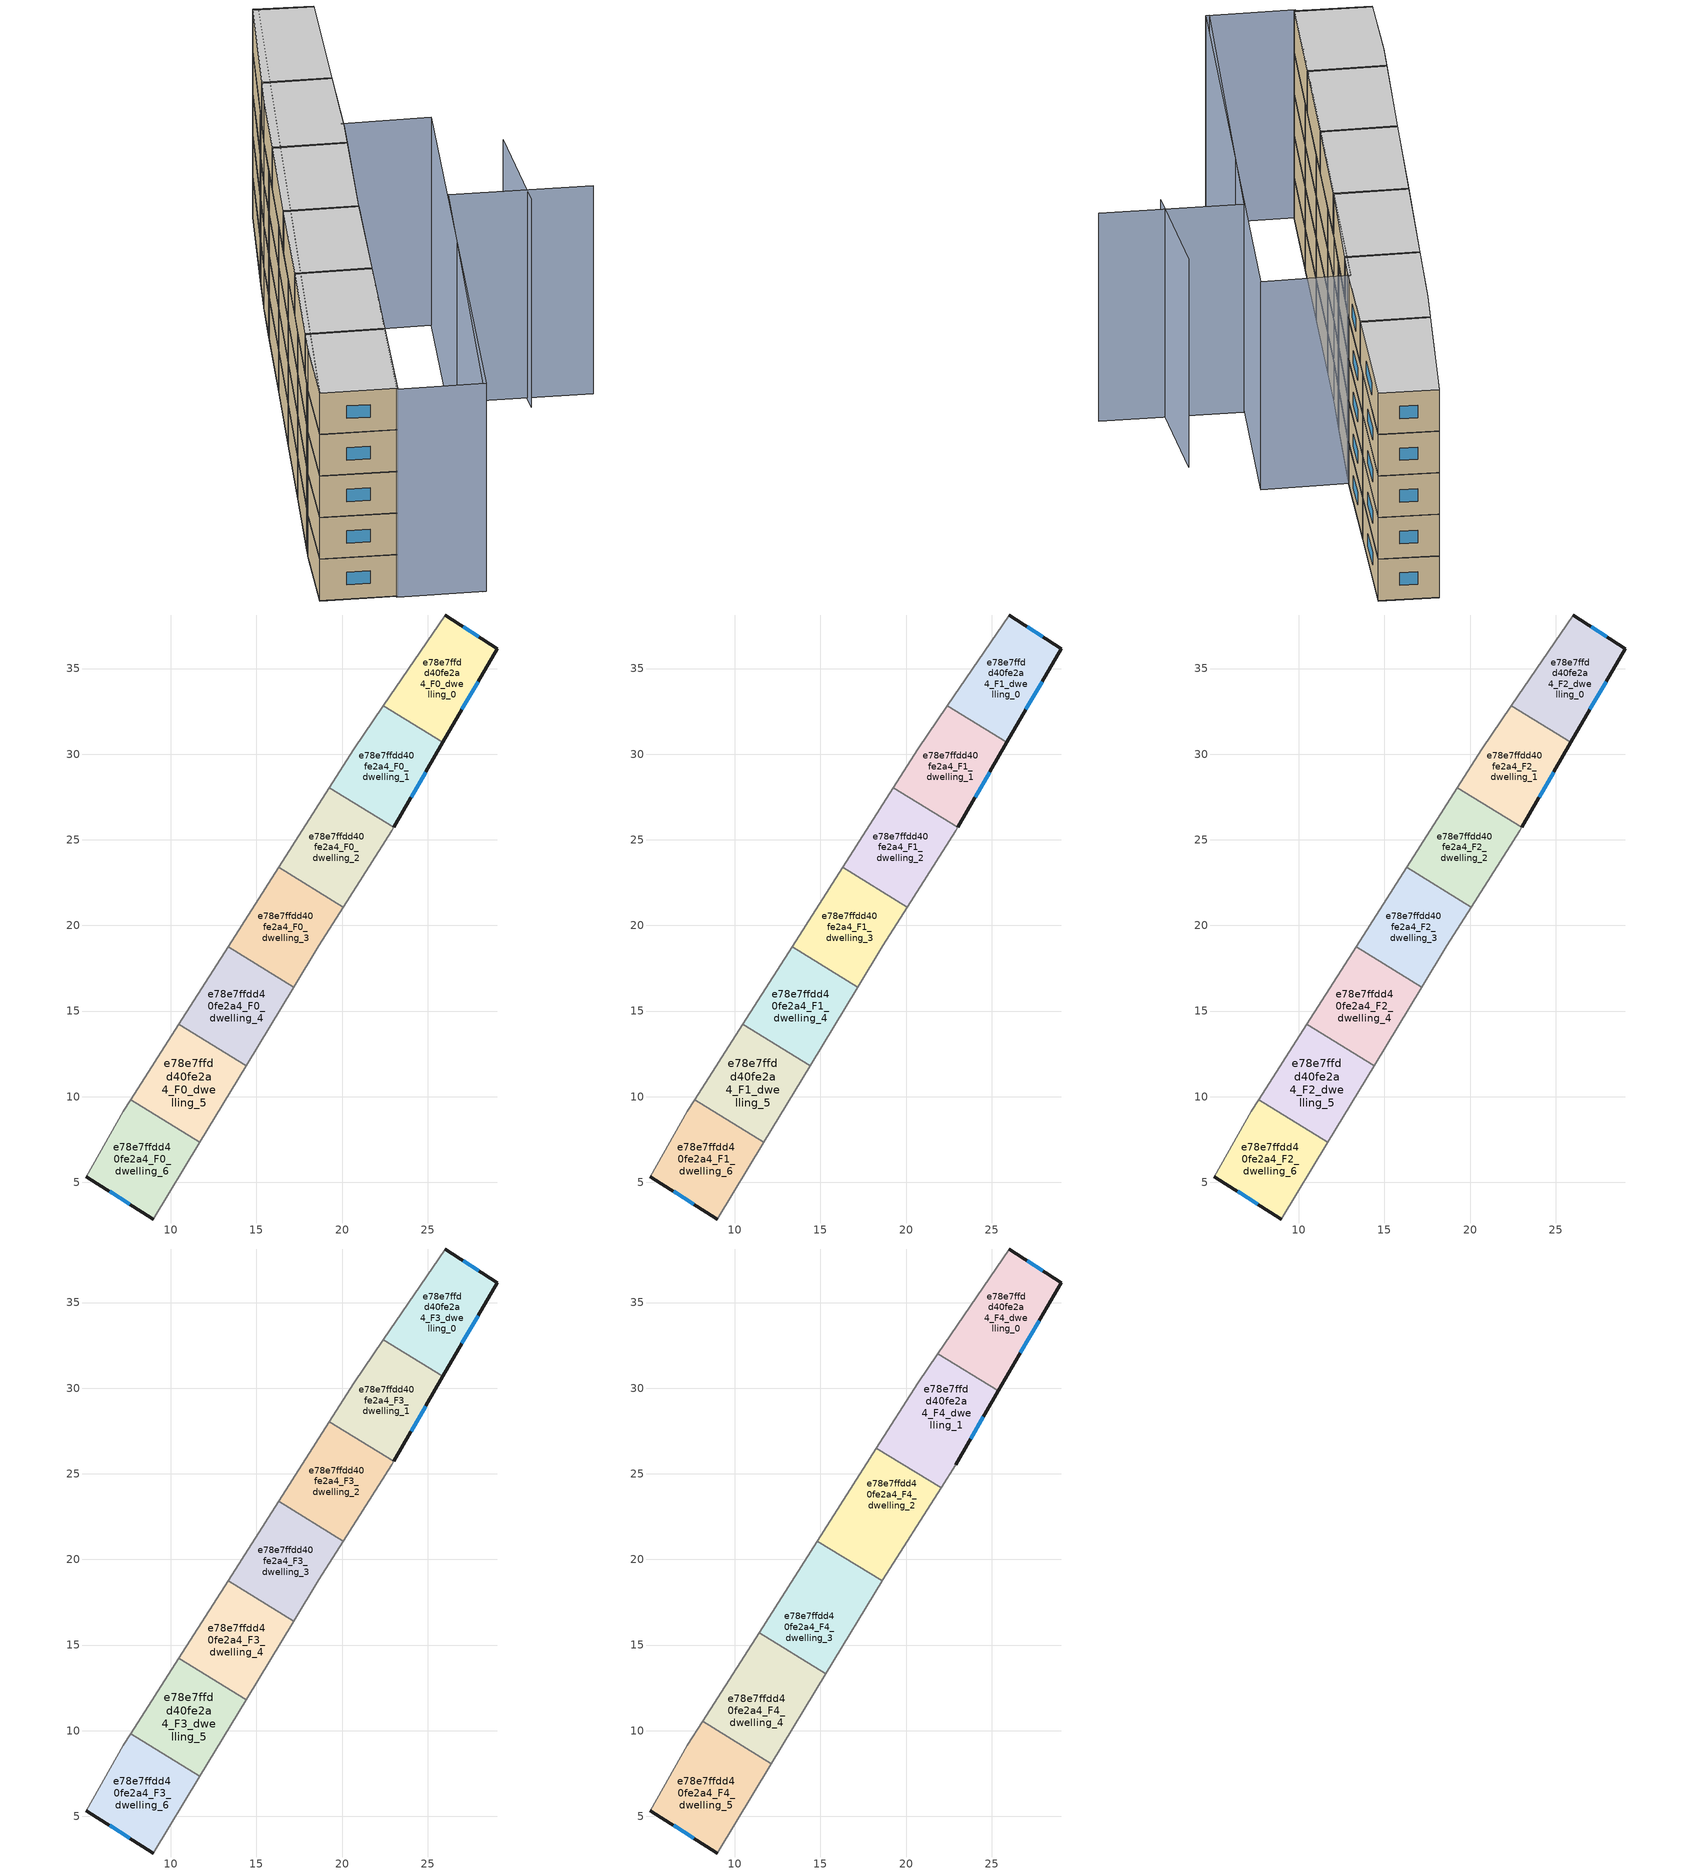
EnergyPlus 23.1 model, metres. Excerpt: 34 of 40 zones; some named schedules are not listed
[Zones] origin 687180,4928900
e78e7ffdd40fe2a4_F0_dwelling_0
 floor ground (EU_floor_Construction): 25.89,30.7 29.05,36.16 26.02,38.13 22.42,32.83 z0
 wall outside (EU_wall_Construction): 26.02,38.13 29.05,36.16 25.89,30.7 z0:3
 wall to e78e7ffdd40fe2a4_F0_dwelling_1 (EU_wall_Construction): 25.89,30.7 22.42,32.83 z0:3
 wall adiabatic (EU_wall_Construction): 22.42,32.83 26.02,38.13 z0:3
 window (EU_Window_Construction): 27.09,37.44 27.99,36.85 / 27.95,34.24 27,32.61 z1.05:1.95
e78e7ffdd40fe2a4_F0_dwelling_1
 floor ground (EU_floor_Construction): 23.02,25.74 25.89,30.7 22.42,32.83 20.69,30.3 19.26,28.05 z0
 wall outside (EU_wall_Construction): 25.89,30.7 23.02,25.74 z0:3
 wall to e78e7ffdd40fe2a4_F0_dwelling_2 (EU_wall_Construction): 23.02,25.74 19.26,28.05 z0:3
 wall adiabatic (EU_wall_Construction): 19.26,28.05 20.69,30.3 22.42,32.83 z0:3
 window (EU_Window_Construction): 24.89,28.96 24.03,27.48 z1.05:1.95
e78e7ffdd40fe2a4_F0_dwelling_2
 floor ground (EU_floor_Construction): 20.07,21.07 22.9,25.54 23.02,25.74 19.26,28.05 16.3,23.39 z0
 wall adiabatic (EU_wall_Construction): 16.3,23.39 19.26,28.05 / 23.02,25.74 22.9,25.54 20.07,21.07 z0:3
 wall to e78e7ffdd40fe2a4_F0_dwelling_3 (EU_wall_Construction): 20.07,21.07 16.3,23.39 z0:3
e78e7ffdd40fe2a4_F0_dwelling_3
 floor ground (EU_floor_Construction): 18.65,18.83 20.07,21.07 16.3,23.39 13.35,18.76 17.19,16.4 z0
 wall adiabatic (EU_wall_Construction): 13.35,18.76 16.3,23.39 / 20.07,21.07 18.65,18.83 17.19,16.4 z0:3
 wall to e78e7ffdd40fe2a4_F0_dwelling_4 (EU_wall_Construction): 17.19,16.4 13.35,18.76 z0:3
e78e7ffdd40fe2a4_F0_dwelling_4
 floor ground (EU_floor_Construction): 14.41,11.82 17.19,16.4 13.35,18.76 10.47,14.23 z0
 wall adiabatic (EU_wall_Construction): 17.19,16.4 14.41,11.82 / 10.47,14.23 13.35,18.76 z0:3
 wall to e78e7ffdd40fe2a4_F0_dwelling_5 (EU_wall_Construction): 14.41,11.82 10.47,14.23 z0:3
e78e7ffdd40fe2a4_F0_dwelling_5
 floor ground (EU_floor_Construction): 11.69,7.34 14.41,11.82 10.47,14.23 7.67,9.82 z0
 wall adiabatic (EU_wall_Construction): 14.41,11.82 11.69,7.34 / 7.67,9.82 10.47,14.23 z0:3
 wall to e78e7ffdd40fe2a4_F0_dwelling_6 (EU_wall_Construction): 11.69,7.34 7.67,9.82 z0:3
e78e7ffdd40fe2a4_F0_dwelling_6
 floor ground (EU_floor_Construction): 8.97,2.86 11.69,7.34 7.67,9.82 7.23,9.14 5.07,5.34 z0
 wall outside (EU_wall_Construction): 8.97,2.86 5.07,5.34 z0:3
 wall adiabatic (EU_wall_Construction): 11.69,7.34 8.97,2.86 / 5.07,5.34 7.23,9.14 7.67,9.82 z0:3
 window (EU_Window_Construction): 7.61,3.73 6.44,4.47 z1.05:1.95
e78e7ffdd40fe2a4_F1_dwelling_0
 floor to e78e7ffdd40fe2a4_F0_dwelling_0 (EU_floor_Construction): 25.89,30.7 29.05,36.16 26.02,38.13 22.42,32.83 z3
 wall outside (EU_wall_Construction): 26.02,38.13 29.05,36.16 25.89,30.7 z3:6
 wall to e78e7ffdd40fe2a4_F1_dwelling_1 (EU_wall_Construction): 25.89,30.7 22.42,32.83 z3:6
 wall adiabatic (EU_wall_Construction): 22.42,32.83 26.02,38.13 z3:6
 window (EU_Window_Construction): 27.09,37.44 27.99,36.85 / 27.95,34.24 27,32.61 z4.05:4.95
e78e7ffdd40fe2a4_F1_dwelling_1
 floor to e78e7ffdd40fe2a4_F0_dwelling_1 (EU_floor_Construction): 23.02,25.74 25.89,30.7 22.42,32.83 20.69,30.3 19.26,28.05 z3
 wall outside (EU_wall_Construction): 25.89,30.7 23.02,25.74 z3:6
 wall to e78e7ffdd40fe2a4_F1_dwelling_2 (EU_wall_Construction): 23.02,25.74 19.26,28.05 z3:6
 wall adiabatic (EU_wall_Construction): 19.26,28.05 20.69,30.3 22.42,32.83 z3:6
 window (EU_Window_Construction): 24.89,28.96 24.03,27.48 z4.05:4.95
e78e7ffdd40fe2a4_F1_dwelling_2
 floor to e78e7ffdd40fe2a4_F0_dwelling_2 (EU_floor_Construction): 20.07,21.07 22.9,25.54 23.02,25.74 19.26,28.05 16.3,23.39 z3
 wall adiabatic (EU_wall_Construction): 16.3,23.39 19.26,28.05 / 23.02,25.74 22.9,25.54 20.07,21.07 z3:6
 wall to e78e7ffdd40fe2a4_F1_dwelling_3 (EU_wall_Construction): 20.07,21.07 16.3,23.39 z3:6
e78e7ffdd40fe2a4_F1_dwelling_3
 floor to e78e7ffdd40fe2a4_F0_dwelling_3 (EU_floor_Construction): 18.65,18.83 20.07,21.07 16.3,23.39 13.35,18.76 17.19,16.4 z3
 wall adiabatic (EU_wall_Construction): 13.35,18.76 16.3,23.39 / 20.07,21.07 18.65,18.83 17.19,16.4 z3:6
 wall to e78e7ffdd40fe2a4_F1_dwelling_4 (EU_wall_Construction): 17.19,16.4 13.35,18.76 z3:6
e78e7ffdd40fe2a4_F1_dwelling_4
 floor to e78e7ffdd40fe2a4_F0_dwelling_4 (EU_floor_Construction): 14.41,11.82 17.19,16.4 13.35,18.76 10.47,14.23 z3
 wall adiabatic (EU_wall_Construction): 17.19,16.4 14.41,11.82 / 10.47,14.23 13.35,18.76 z3:6
 wall to e78e7ffdd40fe2a4_F1_dwelling_5 (EU_wall_Construction): 14.41,11.82 10.47,14.23 z3:6
e78e7ffdd40fe2a4_F1_dwelling_5
 floor to e78e7ffdd40fe2a4_F0_dwelling_5 (EU_floor_Construction): 11.69,7.34 14.41,11.82 10.47,14.23 7.67,9.82 z3
 wall adiabatic (EU_wall_Construction): 14.41,11.82 11.69,7.34 / 7.67,9.82 10.47,14.23 z3:6
 wall to e78e7ffdd40fe2a4_F1_dwelling_6 (EU_wall_Construction): 11.69,7.34 7.67,9.82 z3:6
e78e7ffdd40fe2a4_F1_dwelling_6
 floor to e78e7ffdd40fe2a4_F0_dwelling_6 (EU_floor_Construction): 8.97,2.86 11.69,7.34 7.67,9.82 7.23,9.14 5.07,5.34 z3
 wall outside (EU_wall_Construction): 8.97,2.86 5.07,5.34 z3:6
 wall adiabatic (EU_wall_Construction): 11.69,7.34 8.97,2.86 / 5.07,5.34 7.23,9.14 7.67,9.82 z3:6
 window (EU_Window_Construction): 7.61,3.73 6.44,4.47 z4.05:4.95
e78e7ffdd40fe2a4_F2_dwelling_0
 floor to e78e7ffdd40fe2a4_F1_dwelling_0 (EU_floor_Construction): 25.89,30.7 29.05,36.16 26.02,38.13 22.42,32.83 z6
 wall outside (EU_wall_Construction): 26.02,38.13 29.05,36.16 25.89,30.7 z6:9
 wall to e78e7ffdd40fe2a4_F2_dwelling_1 (EU_wall_Construction): 25.89,30.7 22.42,32.83 z6:9
 wall adiabatic (EU_wall_Construction): 22.42,32.83 26.02,38.13 z6:9
 window (EU_Window_Construction): 27.09,37.44 27.99,36.85 / 27.95,34.24 27,32.61 z7.05:7.95
e78e7ffdd40fe2a4_F2_dwelling_1
 floor to e78e7ffdd40fe2a4_F1_dwelling_1 (EU_floor_Construction): 23.02,25.74 25.89,30.7 22.42,32.83 20.69,30.3 19.26,28.05 z6
 wall outside (EU_wall_Construction): 25.89,30.7 23.02,25.74 z6:9
 wall to e78e7ffdd40fe2a4_F2_dwelling_2 (EU_wall_Construction): 23.02,25.74 19.26,28.05 z6:9
 wall adiabatic (EU_wall_Construction): 19.26,28.05 20.69,30.3 22.42,32.83 z6:9
 window (EU_Window_Construction): 24.89,28.96 24.03,27.48 z7.05:7.95
e78e7ffdd40fe2a4_F2_dwelling_2
 floor to e78e7ffdd40fe2a4_F1_dwelling_2 (EU_floor_Construction): 20.07,21.07 22.9,25.54 23.02,25.74 19.26,28.05 16.3,23.39 z6
 wall adiabatic (EU_wall_Construction): 16.3,23.39 19.26,28.05 / 23.02,25.74 22.9,25.54 20.07,21.07 z6:9
 wall to e78e7ffdd40fe2a4_F2_dwelling_3 (EU_wall_Construction): 20.07,21.07 16.3,23.39 z6:9
e78e7ffdd40fe2a4_F2_dwelling_3
 floor to e78e7ffdd40fe2a4_F1_dwelling_3 (EU_floor_Construction): 18.65,18.83 20.07,21.07 16.3,23.39 13.35,18.76 17.19,16.4 z6
 wall adiabatic (EU_wall_Construction): 13.35,18.76 16.3,23.39 / 20.07,21.07 18.65,18.83 17.19,16.4 z6:9
 wall to e78e7ffdd40fe2a4_F2_dwelling_4 (EU_wall_Construction): 17.19,16.4 13.35,18.76 z6:9
e78e7ffdd40fe2a4_F2_dwelling_4
 floor to e78e7ffdd40fe2a4_F1_dwelling_4 (EU_floor_Construction): 14.41,11.82 17.19,16.4 13.35,18.76 10.47,14.23 z6
 wall adiabatic (EU_wall_Construction): 17.19,16.4 14.41,11.82 / 10.47,14.23 13.35,18.76 z6:9
 wall to e78e7ffdd40fe2a4_F2_dwelling_5 (EU_wall_Construction): 14.41,11.82 10.47,14.23 z6:9
e78e7ffdd40fe2a4_F2_dwelling_5
 floor to e78e7ffdd40fe2a4_F1_dwelling_5 (EU_floor_Construction): 11.69,7.34 14.41,11.82 10.47,14.23 7.67,9.82 z6
 wall adiabatic (EU_wall_Construction): 14.41,11.82 11.69,7.34 / 7.67,9.82 10.47,14.23 z6:9
 wall to e78e7ffdd40fe2a4_F2_dwelling_6 (EU_wall_Construction): 11.69,7.34 7.67,9.82 z6:9
e78e7ffdd40fe2a4_F2_dwelling_6
 floor to e78e7ffdd40fe2a4_F1_dwelling_6 (EU_floor_Construction): 8.97,2.86 11.69,7.34 7.67,9.82 7.23,9.14 5.07,5.34 z6
 wall outside (EU_wall_Construction): 8.97,2.86 5.07,5.34 z6:9
 wall adiabatic (EU_wall_Construction): 11.69,7.34 8.97,2.86 / 5.07,5.34 7.23,9.14 7.67,9.82 z6:9
 window (EU_Window_Construction): 7.61,3.73 6.44,4.47 z7.05:7.95
e78e7ffdd40fe2a4_F3_dwelling_0
 floor to e78e7ffdd40fe2a4_F2_dwelling_0 (EU_floor_Construction): 25.89,30.7 29.05,36.16 26.02,38.13 22.42,32.83 z9
 wall outside (EU_wall_Construction): 26.02,38.13 29.05,36.16 25.89,30.7 z9:12
 wall to e78e7ffdd40fe2a4_F3_dwelling_1 (EU_wall_Construction): 25.89,30.7 22.42,32.83 z9:12
 wall adiabatic (EU_wall_Construction): 22.42,32.83 26.02,38.13 z9:12
 window (EU_Window_Construction): 27.09,37.44 27.99,36.85 / 27.95,34.24 27,32.61 z10.05:10.95
e78e7ffdd40fe2a4_F3_dwelling_1
 floor to e78e7ffdd40fe2a4_F2_dwelling_1 (EU_floor_Construction): 23.02,25.74 25.89,30.7 22.42,32.83 20.69,30.3 19.26,28.05 z9
 wall outside (EU_wall_Construction): 25.89,30.7 23.02,25.74 z9:12
 wall to e78e7ffdd40fe2a4_F3_dwelling_2 (EU_wall_Construction): 23.02,25.74 19.26,28.05 z9:12
 wall adiabatic (EU_wall_Construction): 19.26,28.05 20.69,30.3 22.42,32.83 z9:12
 window (EU_Window_Construction): 24.89,28.96 24.03,27.48 z10.05:10.95
e78e7ffdd40fe2a4_F3_dwelling_2
 floor to e78e7ffdd40fe2a4_F2_dwelling_2 (EU_floor_Construction): 20.07,21.07 22.9,25.54 23.02,25.74 19.26,28.05 16.3,23.39 z9
 wall adiabatic (EU_wall_Construction): 16.3,23.39 19.26,28.05 / 23.02,25.74 22.9,25.54 20.07,21.07 z9:12
 wall to e78e7ffdd40fe2a4_F3_dwelling_3 (EU_wall_Construction): 20.07,21.07 16.3,23.39 z9:12
e78e7ffdd40fe2a4_F3_dwelling_3
 floor to e78e7ffdd40fe2a4_F2_dwelling_3 (EU_floor_Construction): 18.65,18.83 20.07,21.07 16.3,23.39 13.35,18.76 17.19,16.4 z9
 wall adiabatic (EU_wall_Construction): 13.35,18.76 16.3,23.39 / 20.07,21.07 18.65,18.83 17.19,16.4 z9:12
 wall to e78e7ffdd40fe2a4_F3_dwelling_4 (EU_wall_Construction): 17.19,16.4 13.35,18.76 z9:12
e78e7ffdd40fe2a4_F3_dwelling_4
 floor to e78e7ffdd40fe2a4_F2_dwelling_4 (EU_floor_Construction): 14.41,11.82 17.19,16.4 13.35,18.76 10.47,14.23 z9
 wall adiabatic (EU_wall_Construction): 17.19,16.4 14.41,11.82 / 10.47,14.23 13.35,18.76 z9:12
 wall to e78e7ffdd40fe2a4_F3_dwelling_5 (EU_wall_Construction): 14.41,11.82 10.47,14.23 z9:12
e78e7ffdd40fe2a4_F3_dwelling_5
 floor to e78e7ffdd40fe2a4_F2_dwelling_5 (EU_floor_Construction): 11.69,7.34 14.41,11.82 10.47,14.23 7.67,9.82 z9
 wall adiabatic (EU_wall_Construction): 14.41,11.82 11.69,7.34 / 7.67,9.82 10.47,14.23 z9:12
 wall to e78e7ffdd40fe2a4_F3_dwelling_6 (EU_wall_Construction): 11.69,7.34 7.67,9.82 z9:12
e78e7ffdd40fe2a4_F3_dwelling_6
 floor to e78e7ffdd40fe2a4_F2_dwelling_6 (EU_floor_Construction): 8.97,2.86 11.69,7.34 7.67,9.82 7.23,9.14 5.07,5.34 z9
 wall outside (EU_wall_Construction): 8.97,2.86 5.07,5.34 z9:12
 wall adiabatic (EU_wall_Construction): 11.69,7.34 8.97,2.86 / 5.07,5.34 7.23,9.14 7.67,9.82 z9:12
 window (EU_Window_Construction): 7.61,3.73 6.44,4.47 z10.05:10.95
e78e7ffdd40fe2a4_F4_dwelling_0
 floor to e78e7ffdd40fe2a4_F3_dwelling_0 (EU_floor_Construction): 25.89,30.7 29.05,36.16 26.02,38.13 22.42,32.83 z12
 floor to e78e7ffdd40fe2a4_F3_dwelling_1 (EU_floor_Construction): 25.4,29.84 25.89,30.7 22.42,32.83 21.86,32.01 z12
 wall outside (EU_wall_Construction): 26.02,38.13 29.05,36.16 25.4,29.84 z12:15
 wall to e78e7ffdd40fe2a4_F4_dwelling_1 (EU_wall_Construction): 25.4,29.84 21.86,32.01 z12:15
 wall adiabatic (EU_wall_Construction): 21.86,32.01 26.02,38.13 z12:15
 window (EU_Window_Construction): 27.09,37.44 27.99,36.85 / 27.77,33.94 26.68,32.05 z13.05:13.95
 ceiling to e78e7ffdd40fe2a4_F5_dwelling_0 (EU_floor_Construction): 29.05,36.16 25.4,29.84 21.86,32.01 26.02,38.13 z15
e78e7ffdd40fe2a4_F4_dwelling_1
 floor to e78e7ffdd40fe2a4_F3_dwelling_1 (EU_floor_Construction): 23.02,25.74 25.4,29.84 21.86,32.01 20.69,30.3 19.26,28.05 z12
 floor to e78e7ffdd40fe2a4_F3_dwelling_2 (EU_floor_Construction): 22.04,24.18 22.9,25.54 23.02,25.74 19.26,28.05 18.28,26.49 z12
 wall outside (EU_wall_Construction): 25.4,29.84 22.9,25.54 z12:15
 wall adiabatic (EU_wall_Construction): 22.9,25.54 22.04,24.18 / 18.28,26.49 20.69,30.3 21.86,32.01 z12:15
 wall to e78e7ffdd40fe2a4_F4_dwelling_2 (EU_wall_Construction): 22.04,24.18 18.28,26.49 z12:15
 window (EU_Window_Construction): 24.52,28.33 23.78,27.05 z13.05:13.95
 ceiling to e78e7ffdd40fe2a4_F5_dwelling_1 (EU_floor_Construction): 25.4,29.84 22.9,25.54 22.04,24.18 18.28,26.49 20.69,30.3 21.86,32.01 z15
e78e7ffdd40fe2a4_F4_dwelling_2
 floor to e78e7ffdd40fe2a4_F3_dwelling_2 (EU_floor_Construction): 20.07,21.07 22.04,24.18 18.28,26.49 16.3,23.39 z12
 floor to e78e7ffdd40fe2a4_F3_dwelling_3 (EU_floor_Construction): 18.65,18.83 20.07,21.07 16.3,23.39 14.82,21.06 18.6,18.74 z12
 wall adiabatic (EU_wall_Construction): 14.82,21.06 18.28,26.49 / 22.04,24.18 18.65,18.83 18.6,18.74 z12:15
 wall to e78e7ffdd40fe2a4_F4_dwelling_3 (EU_wall_Construction): 18.6,18.74 14.82,21.06 z12:15
 ceiling to e78e7ffdd40fe2a4_F5_dwelling_2 (EU_floor_Construction): 22.04,24.18 18.65,18.83 18.6,18.74 14.82,21.06 18.28,26.49 z15
e78e7ffdd40fe2a4_F4_dwelling_3
 floor to e78e7ffdd40fe2a4_F3_dwelling_4 (EU_floor_Construction): 15.32,13.33 17.19,16.4 13.35,18.76 11.43,15.73 z12
 floor to e78e7ffdd40fe2a4_F3_dwelling_3 (EU_floor_Construction): 17.19,16.4 18.6,18.74 14.82,21.06 13.35,18.76 z12
 wall adiabatic (EU_wall_Construction): 18.6,18.74 15.32,13.33 / 11.43,15.73 14.82,21.06 z12:15
 wall to e78e7ffdd40fe2a4_F4_dwelling_4 (EU_wall_Construction): 15.32,13.33 11.43,15.73 z12:15
 ceiling to e78e7ffdd40fe2a4_F5_dwelling_3 (EU_floor_Construction): 18.6,18.74 15.32,13.33 11.43,15.73 14.82,21.06 z15
e78e7ffdd40fe2a4_F4_dwelling_4
 floor to e78e7ffdd40fe2a4_F3_dwelling_4 (EU_floor_Construction): 14.4,11.82 15.32,13.33 11.43,15.73 10.47,14.23 z12
 floor to e78e7ffdd40fe2a4_F3_dwelling_5 (EU_floor_Construction): 12.14,8.08 14.4,11.82 10.47,14.23 8.13,10.54 z12
 wall adiabatic (EU_wall_Construction): 15.32,13.33 12.14,8.08 / 8.13,10.54 11.43,15.73 z12:15
 wall to e78e7ffdd40fe2a4_F4_dwelling_5 (EU_wall_Construction): 12.14,8.08 8.13,10.54 z12:15
 ceiling to e78e7ffdd40fe2a4_F5_dwelling_4 (EU_floor_Construction): 15.32,13.33 12.14,8.08 8.13,10.54 11.43,15.73 z15
e78e7ffdd40fe2a4_F4_dwelling_5
 floor to e78e7ffdd40fe2a4_F3_dwelling_6 (EU_floor_Construction): 8.97,2.86 11.69,7.34 7.67,9.82 7.23,9.14 5.07,5.34 z12
 floor to e78e7ffdd40fe2a4_F3_dwelling_5 (EU_floor_Construction): 11.69,7.34 12.14,8.08 8.13,10.54 7.67,9.82 z12
 wall outside (EU_wall_Construction): 8.97,2.86 5.07,5.34 z12:15
 wall adiabatic (EU_wall_Construction): 12.14,8.08 8.97,2.86 / 5.07,5.34 7.23,9.14 8.13,10.54 z12:15
 window (EU_Window_Construction): 7.61,3.73 6.44,4.47 z13.05:13.95
 ceiling to e78e7ffdd40fe2a4_F5_dwelling_5 (EU_floor_Construction): 12.14,8.08 8.97,2.86 5.07,5.34 7.23,9.14 8.13,10.54 z15
shading: 13.18,0.13 23.42,16.33 / 23.42,16.33 30.65,11.76 / 26.96,12.96 29.4,18.68 / 26.3,37.95 5.07,5.34 / 27.47,23.09 13.37,0.05 / 13.37,0.05 8.85,2.82 / 8.85,2.82 22.95,25.85 / 22.95,25.85 27.47,23.09 z0:15
[Building]
EU S2 Campaign: North Axis=0; Terrain=City; Solar Distribution=FullExterior
[Site:Location]
Bologna: Latitude=44.5; Longitude=11.25; Time Zone=1; Elevation=37
[SizingPeriod:WeatherFileDays]
AnnualSizingPeriod: Begin Month=1; Begin Day of Month=1; End Month=12; End Day of Month=31; Day of Week for Start Day=Monday; Use Weather File Daylight Saving Period=No; Use Weather File Rain and Snow Indicators=No
[MATERIAL]
EU_InternalMass_Material: Roughness=MediumRough; Thickness=0.1; Conductivity=1; Density=1800; Specific Heat=900; Thermal Absorptance=0.9; Solar Absorptance=0.7; Visible Absorptance=0.7
[MATERIAL:NOMASS] Roughness=MediumRough; Thermal Absorptance=0.9; Solar Absorptance=0.7; Visible Absorptance=0.7
Name | Thermal Resistance
EU_wall_NoMass | 0.890213
EU_floor_NoMass | 0.79516
[WINDOWMATERIAL:SIMPLEGLAZINGSYSTEM]
EU_Window_SimpleGlazing: UFactor=4.49146; Solar Heat Gain Coefficient=0.85; Visible Transmittance=0.85
[CONSTRUCTION]
EU_wall_Construction: EU_wall_NoMass
EU_floor_Construction: EU_floor_NoMass
EU_InternalMass_Construction: EU_InternalMass_Material
EU_Window_Construction: EU_Window_SimpleGlazing
[ZONE] Type=1; Multiplier=1; Ceiling Height=autocalculate; Floor Area=autocalculate; Part of Total Floor Area=Yes
Name | Volume
e78e7ffdd40fe2a4_F0_dwelling_0; e78e7ffdd40fe2a4_F1_dwelling_0; e78e7ffdd40fe2a4_F2_dwelling_0; e78e7ffdd40fe2a4_F3_dwelling_0 | 73.2883
e78e7ffdd40fe2a4_F4_dwelling_0 | 85.5066
e78e7ffdd40fe2a4_F0_dwelling_1; e78e7ffdd40fe2a4_F1_dwelling_1; e78e7ffdd40fe2a4_F2_dwelling_1; e78e7ffdd40fe2a4_F3_dwelling_1 | 73.2788
e78e7ffdd40fe2a4_F4_dwelling_1 | 85.489
e78e7ffdd40fe2a4_F0_dwelling_2; e78e7ffdd40fe2a4_F1_dwelling_2; e78e7ffdd40fe2a4_F2_dwelling_2; e78e7ffdd40fe2a4_F3_dwelling_2 | 73.2795
e78e7ffdd40fe2a4_F4_dwelling_2 | 85.5029
e78e7ffdd40fe2a4_F0_dwelling_3; e78e7ffdd40fe2a4_F1_dwelling_3; e78e7ffdd40fe2a4_F2_dwelling_3; e78e7ffdd40fe2a4_F3_dwelling_3 | 73.2913
e78e7ffdd40fe2a4_F4_dwelling_3 | 85.4912
e78e7ffdd40fe2a4_F0_dwelling_4; e78e7ffdd40fe2a4_F1_dwelling_4; e78e7ffdd40fe2a4_F2_dwelling_4; e78e7ffdd40fe2a4_F3_dwelling_4; e78e7ffdd40fe2a4_F0_dwelling_6; e78e7ffdd40fe2a4_F1_dwelling_6; e78e7ffdd40fe2a4_F2_dwelling_6; e78e7ffdd40fe2a4_F3_dwelling_6 | 73.2898
e78e7ffdd40fe2a4_F4_dwelling_4 | 85.5051
e78e7ffdd40fe2a4_F0_dwelling_5; e78e7ffdd40fe2a4_F1_dwelling_5; e78e7ffdd40fe2a4_F2_dwelling_5; e78e7ffdd40fe2a4_F3_dwelling_5 | 73.2751
e78e7ffdd40fe2a4_F4_dwelling_5 | 85.4941
[INTERNALMASS] Construction=EU_InternalMass_Construction
Name | Zone or ZoneList | Surface Area
e78e7ffdd40fe2a4_F0_dwelling_0_EU_InternalMass | e78e7ffdd40fe2a4_F0_dwelling_0 | 24.4295
e78e7ffdd40fe2a4_F0_dwelling_1_EU_InternalMass | e78e7ffdd40fe2a4_F0_dwelling_1 | 24.4262
e78e7ffdd40fe2a4_F0_dwelling_2_EU_InternalMass | e78e7ffdd40fe2a4_F0_dwelling_2 | 24.4263
e78e7ffdd40fe2a4_F0_dwelling_3_EU_InternalMass | e78e7ffdd40fe2a4_F0_dwelling_3 | 24.4306
e78e7ffdd40fe2a4_F0_dwelling_4_EU_InternalMass | e78e7ffdd40fe2a4_F0_dwelling_4 | 24.4302
e78e7ffdd40fe2a4_F0_dwelling_5_EU_InternalMass | e78e7ffdd40fe2a4_F0_dwelling_5 | 24.4247
e78e7ffdd40fe2a4_F0_dwelling_6_EU_InternalMass | e78e7ffdd40fe2a4_F0_dwelling_6 | 24.4302
e78e7ffdd40fe2a4_F1_dwelling_0_EU_InternalMass | e78e7ffdd40fe2a4_F1_dwelling_0 | 24.4295
e78e7ffdd40fe2a4_F1_dwelling_1_EU_InternalMass | e78e7ffdd40fe2a4_F1_dwelling_1 | 24.4262
e78e7ffdd40fe2a4_F1_dwelling_2_EU_InternalMass | e78e7ffdd40fe2a4_F1_dwelling_2 | 24.4263
e78e7ffdd40fe2a4_F1_dwelling_3_EU_InternalMass | e78e7ffdd40fe2a4_F1_dwelling_3 | 24.4306
e78e7ffdd40fe2a4_F1_dwelling_4_EU_InternalMass | e78e7ffdd40fe2a4_F1_dwelling_4 | 24.4302
e78e7ffdd40fe2a4_F1_dwelling_5_EU_InternalMass | e78e7ffdd40fe2a4_F1_dwelling_5 | 24.4247
e78e7ffdd40fe2a4_F1_dwelling_6_EU_InternalMass | e78e7ffdd40fe2a4_F1_dwelling_6 | 24.4302
e78e7ffdd40fe2a4_F2_dwelling_0_EU_InternalMass | e78e7ffdd40fe2a4_F2_dwelling_0 | 24.4295
e78e7ffdd40fe2a4_F2_dwelling_1_EU_InternalMass | e78e7ffdd40fe2a4_F2_dwelling_1 | 24.4262
e78e7ffdd40fe2a4_F2_dwelling_2_EU_InternalMass | e78e7ffdd40fe2a4_F2_dwelling_2 | 24.4263
e78e7ffdd40fe2a4_F2_dwelling_3_EU_InternalMass | e78e7ffdd40fe2a4_F2_dwelling_3 | 24.4306
e78e7ffdd40fe2a4_F2_dwelling_4_EU_InternalMass | e78e7ffdd40fe2a4_F2_dwelling_4 | 24.4302
e78e7ffdd40fe2a4_F2_dwelling_5_EU_InternalMass | e78e7ffdd40fe2a4_F2_dwelling_5 | 24.4247
e78e7ffdd40fe2a4_F2_dwelling_6_EU_InternalMass | e78e7ffdd40fe2a4_F2_dwelling_6 | 24.4302
e78e7ffdd40fe2a4_F3_dwelling_0_EU_InternalMass | e78e7ffdd40fe2a4_F3_dwelling_0 | 24.4295
e78e7ffdd40fe2a4_F3_dwelling_1_EU_InternalMass | e78e7ffdd40fe2a4_F3_dwelling_1 | 24.4262
e78e7ffdd40fe2a4_F3_dwelling_2_EU_InternalMass | e78e7ffdd40fe2a4_F3_dwelling_2 | 24.4263
e78e7ffdd40fe2a4_F3_dwelling_3_EU_InternalMass | e78e7ffdd40fe2a4_F3_dwelling_3 | 24.4306
e78e7ffdd40fe2a4_F3_dwelling_4_EU_InternalMass | e78e7ffdd40fe2a4_F3_dwelling_4 | 24.4302
e78e7ffdd40fe2a4_F3_dwelling_5_EU_InternalMass | e78e7ffdd40fe2a4_F3_dwelling_5 | 24.4247
e78e7ffdd40fe2a4_F3_dwelling_6_EU_InternalMass | e78e7ffdd40fe2a4_F3_dwelling_6 | 24.4302
e78e7ffdd40fe2a4_F4_dwelling_0_EU_InternalMass | e78e7ffdd40fe2a4_F4_dwelling_0 | 28.5024
e78e7ffdd40fe2a4_F4_dwelling_1_EU_InternalMass | e78e7ffdd40fe2a4_F4_dwelling_1 | 28.4962
e78e7ffdd40fe2a4_F4_dwelling_2_EU_InternalMass | e78e7ffdd40fe2a4_F4_dwelling_2 | 28.5007
e78e7ffdd40fe2a4_F4_dwelling_3_EU_InternalMass | e78e7ffdd40fe2a4_F4_dwelling_3 | 28.4968
e78e7ffdd40fe2a4_F4_dwelling_4_EU_InternalMass | e78e7ffdd40fe2a4_F4_dwelling_4 | 28.5018
e78e7ffdd40fe2a4_F4_dwelling_5_EU_InternalMass | e78e7ffdd40fe2a4_F4_dwelling_5 | 28.4985
[OTHEREQUIPMENT] Fuel Type=Electricity; Design Level Calculation Method=Watts/Area; Power per Zone Floor Area=1; Fraction Latent=0; Fraction Radiant=0; Fraction Lost=0; Carbon Dioxide Generation Rate=0; EndUse Subcategory=EU_Step8_InternalGains
Name | Zone or ZoneList or Space or SpaceList | Schedule
EU_Step8_InternalGain_e78e7ffdd40fe2a4_F0_dwelling_0_f000 | e78e7ffdd40fe2a4_F0_dwelling_0 | EU_Step8_GainSchedule_e78e7ffdd40fe2a4_F0_dwelling_0_f000
EU_Step8_InternalGain_e78e7ffdd40fe2a4_F0_dwelling_1_f000 | e78e7ffdd40fe2a4_F0_dwelling_1 | EU_Step8_GainSchedule_e78e7ffdd40fe2a4_F0_dwelling_1_f000
EU_Step8_InternalGain_e78e7ffdd40fe2a4_F0_dwelling_2_f000 | e78e7ffdd40fe2a4_F0_dwelling_2 | EU_Step8_GainSchedule_e78e7ffdd40fe2a4_F0_dwelling_2_f000
EU_Step8_InternalGain_e78e7ffdd40fe2a4_F0_dwelling_3_f000 | e78e7ffdd40fe2a4_F0_dwelling_3 | EU_Step8_GainSchedule_e78e7ffdd40fe2a4_F0_dwelling_3_f000
EU_Step8_InternalGain_e78e7ffdd40fe2a4_F0_dwelling_4_f000 | e78e7ffdd40fe2a4_F0_dwelling_4 | EU_Step8_GainSchedule_e78e7ffdd40fe2a4_F0_dwelling_4_f000
EU_Step8_InternalGain_e78e7ffdd40fe2a4_F0_dwelling_5_f000 | e78e7ffdd40fe2a4_F0_dwelling_5 | EU_Step8_GainSchedule_e78e7ffdd40fe2a4_F0_dwelling_5_f000
EU_Step8_InternalGain_e78e7ffdd40fe2a4_F0_dwelling_6_f000 | e78e7ffdd40fe2a4_F0_dwelling_6 | EU_Step8_GainSchedule_e78e7ffdd40fe2a4_F0_dwelling_6_f000
EU_Step8_InternalGain_e78e7ffdd40fe2a4_F1_dwelling_0_f000 | e78e7ffdd40fe2a4_F1_dwelling_0 | EU_Step8_GainSchedule_e78e7ffdd40fe2a4_F1_dwelling_0_f000
EU_Step8_InternalGain_e78e7ffdd40fe2a4_F1_dwelling_1_f000 | e78e7ffdd40fe2a4_F1_dwelling_1 | EU_Step8_GainSchedule_e78e7ffdd40fe2a4_F1_dwelling_1_f000
EU_Step8_InternalGain_e78e7ffdd40fe2a4_F1_dwelling_2_f000 | e78e7ffdd40fe2a4_F1_dwelling_2 | EU_Step8_GainSchedule_e78e7ffdd40fe2a4_F1_dwelling_2_f000
EU_Step8_InternalGain_e78e7ffdd40fe2a4_F1_dwelling_3_f000 | e78e7ffdd40fe2a4_F1_dwelling_3 | EU_Step8_GainSchedule_e78e7ffdd40fe2a4_F1_dwelling_3_f000
EU_Step8_InternalGain_e78e7ffdd40fe2a4_F1_dwelling_4_f000 | e78e7ffdd40fe2a4_F1_dwelling_4 | EU_Step8_GainSchedule_e78e7ffdd40fe2a4_F1_dwelling_4_f000
EU_Step8_InternalGain_e78e7ffdd40fe2a4_F1_dwelling_5_f000 | e78e7ffdd40fe2a4_F1_dwelling_5 | EU_Step8_GainSchedule_e78e7ffdd40fe2a4_F1_dwelling_5_f000
EU_Step8_InternalGain_e78e7ffdd40fe2a4_F1_dwelling_6_f000 | e78e7ffdd40fe2a4_F1_dwelling_6 | EU_Step8_GainSchedule_e78e7ffdd40fe2a4_F1_dwelling_6_f000
EU_Step8_InternalGain_e78e7ffdd40fe2a4_F2_dwelling_0_f000 | e78e7ffdd40fe2a4_F2_dwelling_0 | EU_Step8_GainSchedule_e78e7ffdd40fe2a4_F2_dwelling_0_f000
EU_Step8_InternalGain_e78e7ffdd40fe2a4_F2_dwelling_1_f000 | e78e7ffdd40fe2a4_F2_dwelling_1 | EU_Step8_GainSchedule_e78e7ffdd40fe2a4_F2_dwelling_1_f000
EU_Step8_InternalGain_e78e7ffdd40fe2a4_F2_dwelling_2_f000 | e78e7ffdd40fe2a4_F2_dwelling_2 | EU_Step8_GainSchedule_e78e7ffdd40fe2a4_F2_dwelling_2_f000
EU_Step8_InternalGain_e78e7ffdd40fe2a4_F2_dwelling_3_f000 | e78e7ffdd40fe2a4_F2_dwelling_3 | EU_Step8_GainSchedule_e78e7ffdd40fe2a4_F2_dwelling_3_f000
EU_Step8_InternalGain_e78e7ffdd40fe2a4_F2_dwelling_4_f000 | e78e7ffdd40fe2a4_F2_dwelling_4 | EU_Step8_GainSchedule_e78e7ffdd40fe2a4_F2_dwelling_4_f000
EU_Step8_InternalGain_e78e7ffdd40fe2a4_F2_dwelling_5_f000 | e78e7ffdd40fe2a4_F2_dwelling_5 | EU_Step8_GainSchedule_e78e7ffdd40fe2a4_F2_dwelling_5_f000
EU_Step8_InternalGain_e78e7ffdd40fe2a4_F2_dwelling_6_f000 | e78e7ffdd40fe2a4_F2_dwelling_6 | EU_Step8_GainSchedule_e78e7ffdd40fe2a4_F2_dwelling_6_f000
EU_Step8_InternalGain_e78e7ffdd40fe2a4_F3_dwelling_0_f000 | e78e7ffdd40fe2a4_F3_dwelling_0 | EU_Step8_GainSchedule_e78e7ffdd40fe2a4_F3_dwelling_0_f000
EU_Step8_InternalGain_e78e7ffdd40fe2a4_F3_dwelling_1_f000 | e78e7ffdd40fe2a4_F3_dwelling_1 | EU_Step8_GainSchedule_e78e7ffdd40fe2a4_F3_dwelling_1_f000
EU_Step8_InternalGain_e78e7ffdd40fe2a4_F3_dwelling_2_f000 | e78e7ffdd40fe2a4_F3_dwelling_2 | EU_Step8_GainSchedule_e78e7ffdd40fe2a4_F3_dwelling_2_f000
EU_Step8_InternalGain_e78e7ffdd40fe2a4_F3_dwelling_3_f000 | e78e7ffdd40fe2a4_F3_dwelling_3 | EU_Step8_GainSchedule_e78e7ffdd40fe2a4_F3_dwelling_3_f000
EU_Step8_InternalGain_e78e7ffdd40fe2a4_F3_dwelling_4_f000 | e78e7ffdd40fe2a4_F3_dwelling_4 | EU_Step8_GainSchedule_e78e7ffdd40fe2a4_F3_dwelling_4_f000
EU_Step8_InternalGain_e78e7ffdd40fe2a4_F3_dwelling_5_f000 | e78e7ffdd40fe2a4_F3_dwelling_5 | EU_Step8_GainSchedule_e78e7ffdd40fe2a4_F3_dwelling_5_f000
EU_Step8_InternalGain_e78e7ffdd40fe2a4_F3_dwelling_6_f000 | e78e7ffdd40fe2a4_F3_dwelling_6 | EU_Step8_GainSchedule_e78e7ffdd40fe2a4_F3_dwelling_6_f000
EU_Step8_InternalGain_e78e7ffdd40fe2a4_F4_dwelling_0_f000 | e78e7ffdd40fe2a4_F4_dwelling_0 | EU_Step8_GainSchedule_e78e7ffdd40fe2a4_F4_dwelling_0_f000
EU_Step8_InternalGain_e78e7ffdd40fe2a4_F4_dwelling_1_f000 | e78e7ffdd40fe2a4_F4_dwelling_1 | EU_Step8_GainSchedule_e78e7ffdd40fe2a4_F4_dwelling_1_f000
EU_Step8_InternalGain_e78e7ffdd40fe2a4_F4_dwelling_2_f000 | e78e7ffdd40fe2a4_F4_dwelling_2 | EU_Step8_GainSchedule_e78e7ffdd40fe2a4_F4_dwelling_2_f000
EU_Step8_InternalGain_e78e7ffdd40fe2a4_F4_dwelling_3_f000 | e78e7ffdd40fe2a4_F4_dwelling_3 | EU_Step8_GainSchedule_e78e7ffdd40fe2a4_F4_dwelling_3_f000
EU_Step8_InternalGain_e78e7ffdd40fe2a4_F4_dwelling_4_f000 | e78e7ffdd40fe2a4_F4_dwelling_4 | EU_Step8_GainSchedule_e78e7ffdd40fe2a4_F4_dwelling_4_f000
EU_Step8_InternalGain_e78e7ffdd40fe2a4_F4_dwelling_5_f000 | e78e7ffdd40fe2a4_F4_dwelling_5 | EU_Step8_GainSchedule_e78e7ffdd40fe2a4_F4_dwelling_5_f000
[ZONEVENTILATION:DESIGNFLOWRATE] Schedule=EU_AlwaysOn; Design Flow Rate Calculation Method=AirChanges/Hour; Air Changes per Hour=0.718634; Ventilation Type=Natural; Fan Pressure Rise=0; Fan Total Efficiency=1; Constant Term Coefficient=1; Temperature Term Coefficient=0; Velocity Term Coefficient=0; Velocity Squared Term Coefficient=0; Minimum Indoor Temperature=-100; Maximum Indoor Temperature=100; Delta Temperature=-100; Minimum Outdoor Temperature=-100; Maximum Outdoor Temperature=100; Maximum Wind Speed=40
Name | Zone or ZoneList or Space or SpaceList
EU_ConstantAir_e78e7ffdd40fe2a4_F0_dwelling_0 | e78e7ffdd40fe2a4_F0_dwelling_0
EU_ConstantAir_e78e7ffdd40fe2a4_F0_dwelling_1 | e78e7ffdd40fe2a4_F0_dwelling_1
EU_ConstantAir_e78e7ffdd40fe2a4_F0_dwelling_2 | e78e7ffdd40fe2a4_F0_dwelling_2
EU_ConstantAir_e78e7ffdd40fe2a4_F0_dwelling_3 | e78e7ffdd40fe2a4_F0_dwelling_3
EU_ConstantAir_e78e7ffdd40fe2a4_F0_dwelling_4 | e78e7ffdd40fe2a4_F0_dwelling_4
EU_ConstantAir_e78e7ffdd40fe2a4_F0_dwelling_5 | e78e7ffdd40fe2a4_F0_dwelling_5
EU_ConstantAir_e78e7ffdd40fe2a4_F0_dwelling_6 | e78e7ffdd40fe2a4_F0_dwelling_6
EU_ConstantAir_e78e7ffdd40fe2a4_F1_dwelling_0 | e78e7ffdd40fe2a4_F1_dwelling_0
EU_ConstantAir_e78e7ffdd40fe2a4_F1_dwelling_1 | e78e7ffdd40fe2a4_F1_dwelling_1
EU_ConstantAir_e78e7ffdd40fe2a4_F1_dwelling_2 | e78e7ffdd40fe2a4_F1_dwelling_2
EU_ConstantAir_e78e7ffdd40fe2a4_F1_dwelling_3 | e78e7ffdd40fe2a4_F1_dwelling_3
EU_ConstantAir_e78e7ffdd40fe2a4_F1_dwelling_4 | e78e7ffdd40fe2a4_F1_dwelling_4
EU_ConstantAir_e78e7ffdd40fe2a4_F1_dwelling_5 | e78e7ffdd40fe2a4_F1_dwelling_5
EU_ConstantAir_e78e7ffdd40fe2a4_F1_dwelling_6 | e78e7ffdd40fe2a4_F1_dwelling_6
EU_ConstantAir_e78e7ffdd40fe2a4_F2_dwelling_0 | e78e7ffdd40fe2a4_F2_dwelling_0
EU_ConstantAir_e78e7ffdd40fe2a4_F2_dwelling_1 | e78e7ffdd40fe2a4_F2_dwelling_1
EU_ConstantAir_e78e7ffdd40fe2a4_F2_dwelling_2 | e78e7ffdd40fe2a4_F2_dwelling_2
EU_ConstantAir_e78e7ffdd40fe2a4_F2_dwelling_3 | e78e7ffdd40fe2a4_F2_dwelling_3
EU_ConstantAir_e78e7ffdd40fe2a4_F2_dwelling_4 | e78e7ffdd40fe2a4_F2_dwelling_4
EU_ConstantAir_e78e7ffdd40fe2a4_F2_dwelling_5 | e78e7ffdd40fe2a4_F2_dwelling_5
EU_ConstantAir_e78e7ffdd40fe2a4_F2_dwelling_6 | e78e7ffdd40fe2a4_F2_dwelling_6
EU_ConstantAir_e78e7ffdd40fe2a4_F3_dwelling_0 | e78e7ffdd40fe2a4_F3_dwelling_0
EU_ConstantAir_e78e7ffdd40fe2a4_F3_dwelling_1 | e78e7ffdd40fe2a4_F3_dwelling_1
EU_ConstantAir_e78e7ffdd40fe2a4_F3_dwelling_2 | e78e7ffdd40fe2a4_F3_dwelling_2
EU_ConstantAir_e78e7ffdd40fe2a4_F3_dwelling_3 | e78e7ffdd40fe2a4_F3_dwelling_3
EU_ConstantAir_e78e7ffdd40fe2a4_F3_dwelling_4 | e78e7ffdd40fe2a4_F3_dwelling_4
EU_ConstantAir_e78e7ffdd40fe2a4_F3_dwelling_5 | e78e7ffdd40fe2a4_F3_dwelling_5
EU_ConstantAir_e78e7ffdd40fe2a4_F3_dwelling_6 | e78e7ffdd40fe2a4_F3_dwelling_6
EU_ConstantAir_e78e7ffdd40fe2a4_F4_dwelling_0 | e78e7ffdd40fe2a4_F4_dwelling_0
EU_ConstantAir_e78e7ffdd40fe2a4_F4_dwelling_1 | e78e7ffdd40fe2a4_F4_dwelling_1
EU_ConstantAir_e78e7ffdd40fe2a4_F4_dwelling_2 | e78e7ffdd40fe2a4_F4_dwelling_2
EU_ConstantAir_e78e7ffdd40fe2a4_F4_dwelling_3 | e78e7ffdd40fe2a4_F4_dwelling_3
EU_ConstantAir_e78e7ffdd40fe2a4_F4_dwelling_4 | e78e7ffdd40fe2a4_F4_dwelling_4
EU_ConstantAir_e78e7ffdd40fe2a4_F4_dwelling_5 | e78e7ffdd40fe2a4_F4_dwelling_5
[HVACTEMPLATE:ZONE:IDEALLOADSAIRSYSTEM] System Availability Schedule=EU_AlwaysOn; Maximum Heating Supply Air Temperature=50; Minimum Cooling Supply Air Temperature=13; Maximum Heating Supply Air Humidity Ratio=0.0156; Minimum Cooling Supply Air Humidity Ratio=0.0077; Heating Limit=NoLimit; Cooling Limit=NoLimit; Heating Availability Schedule=EU_AlwaysOn; Cooling Availability Schedule=EU_CoolingOff; Dehumidification Control Type=ConstantSensibleHeatRatio; Cooling Sensible Heat Ratio=0.7; Dehumidification Setpoint=60; Humidification Control Type=None; Humidification Setpoint=30; Outdoor Air Method=None; Outdoor Air Flow Rate per Person=0.00944; Outdoor Air Flow Rate per Zone Floor Area=0; Outdoor Air Flow Rate per Zone=0; Demand Controlled Ventilation Type=None; Outdoor Air Economizer Type=NoEconomizer; Heat Recovery Type=None; Sensible Heat Recovery Effectiveness=0.7; Latent Heat Recovery Effectiveness=0.65
Name | Template Thermostat
e78e7ffdd40fe2a4_F0_dwelling_0 | EU_HeatOnly_e78e7ffdd40fe2a4_F0_dwelling_0
e78e7ffdd40fe2a4_F0_dwelling_1 | EU_HeatOnly_e78e7ffdd40fe2a4_F0_dwelling_1
e78e7ffdd40fe2a4_F0_dwelling_2 | EU_HeatOnly_e78e7ffdd40fe2a4_F0_dwelling_2
e78e7ffdd40fe2a4_F0_dwelling_3 | EU_HeatOnly_e78e7ffdd40fe2a4_F0_dwelling_3
e78e7ffdd40fe2a4_F0_dwelling_4 | EU_HeatOnly_e78e7ffdd40fe2a4_F0_dwelling_4
e78e7ffdd40fe2a4_F0_dwelling_5 | EU_HeatOnly_e78e7ffdd40fe2a4_F0_dwelling_5
e78e7ffdd40fe2a4_F0_dwelling_6 | EU_HeatOnly_e78e7ffdd40fe2a4_F0_dwelling_6
e78e7ffdd40fe2a4_F1_dwelling_0 | EU_HeatOnly_e78e7ffdd40fe2a4_F1_dwelling_0
e78e7ffdd40fe2a4_F1_dwelling_1 | EU_HeatOnly_e78e7ffdd40fe2a4_F1_dwelling_1
e78e7ffdd40fe2a4_F1_dwelling_2 | EU_HeatOnly_e78e7ffdd40fe2a4_F1_dwelling_2
e78e7ffdd40fe2a4_F1_dwelling_3 | EU_HeatOnly_e78e7ffdd40fe2a4_F1_dwelling_3
e78e7ffdd40fe2a4_F1_dwelling_4 | EU_HeatOnly_e78e7ffdd40fe2a4_F1_dwelling_4
e78e7ffdd40fe2a4_F1_dwelling_5 | EU_HeatOnly_e78e7ffdd40fe2a4_F1_dwelling_5
e78e7ffdd40fe2a4_F1_dwelling_6 | EU_HeatOnly_e78e7ffdd40fe2a4_F1_dwelling_6
e78e7ffdd40fe2a4_F2_dwelling_0 | EU_HeatOnly_e78e7ffdd40fe2a4_F2_dwelling_0
e78e7ffdd40fe2a4_F2_dwelling_1 | EU_HeatOnly_e78e7ffdd40fe2a4_F2_dwelling_1
e78e7ffdd40fe2a4_F2_dwelling_2 | EU_HeatOnly_e78e7ffdd40fe2a4_F2_dwelling_2
e78e7ffdd40fe2a4_F2_dwelling_3 | EU_HeatOnly_e78e7ffdd40fe2a4_F2_dwelling_3
e78e7ffdd40fe2a4_F2_dwelling_4 | EU_HeatOnly_e78e7ffdd40fe2a4_F2_dwelling_4
e78e7ffdd40fe2a4_F2_dwelling_5 | EU_HeatOnly_e78e7ffdd40fe2a4_F2_dwelling_5
e78e7ffdd40fe2a4_F2_dwelling_6 | EU_HeatOnly_e78e7ffdd40fe2a4_F2_dwelling_6
e78e7ffdd40fe2a4_F3_dwelling_0 | EU_HeatOnly_e78e7ffdd40fe2a4_F3_dwelling_0
e78e7ffdd40fe2a4_F3_dwelling_1 | EU_HeatOnly_e78e7ffdd40fe2a4_F3_dwelling_1
e78e7ffdd40fe2a4_F3_dwelling_2 | EU_HeatOnly_e78e7ffdd40fe2a4_F3_dwelling_2
e78e7ffdd40fe2a4_F3_dwelling_3 | EU_HeatOnly_e78e7ffdd40fe2a4_F3_dwelling_3
e78e7ffdd40fe2a4_F3_dwelling_4 | EU_HeatOnly_e78e7ffdd40fe2a4_F3_dwelling_4
e78e7ffdd40fe2a4_F3_dwelling_5 | EU_HeatOnly_e78e7ffdd40fe2a4_F3_dwelling_5
e78e7ffdd40fe2a4_F3_dwelling_6 | EU_HeatOnly_e78e7ffdd40fe2a4_F3_dwelling_6
e78e7ffdd40fe2a4_F4_dwelling_0 | EU_HeatOnly_e78e7ffdd40fe2a4_F4_dwelling_0
e78e7ffdd40fe2a4_F4_dwelling_1 | EU_HeatOnly_e78e7ffdd40fe2a4_F4_dwelling_1
e78e7ffdd40fe2a4_F4_dwelling_2 | EU_HeatOnly_e78e7ffdd40fe2a4_F4_dwelling_2
e78e7ffdd40fe2a4_F4_dwelling_3 | EU_HeatOnly_e78e7ffdd40fe2a4_F4_dwelling_3
e78e7ffdd40fe2a4_F4_dwelling_4 | EU_HeatOnly_e78e7ffdd40fe2a4_F4_dwelling_4
e78e7ffdd40fe2a4_F4_dwelling_5 | EU_HeatOnly_e78e7ffdd40fe2a4_F4_dwelling_5
[SIZING:ZONE] Zone Cooling Design Supply Air Temperature Input Method=SupplyAirTemperature; Zone Cooling Design Supply Air Temperature=13; Zone Heating Design Supply Air Temperature Input Method=SupplyAirTemperature; Zone Heating Design Supply Air Temperature=50; Zone Cooling Design Supply Air Humidity Ratio=0.008; Zone Heating Design Supply Air Humidity Ratio=0.008; Cooling Design Air Flow Method=DesignDay; Cooling Design Air Flow Rate=0; Cooling Minimum Air Flow per Zone Floor Area=0.000762; Cooling Minimum Air Flow=0; Cooling Minimum Air Flow Fraction=0.2; Heating Design Air Flow Method=DesignDay; Heating Design Air Flow Rate=0; Heating Maximum Air Flow per Zone Floor Area=0.002032; Heating Maximum Air Flow=0.141576; Heating Maximum Air Flow Fraction=0.3; Account for Dedicated Outdoor Air System=No; Dedicated Outdoor Air System Control Strategy=NeutralSupplyAir; Dedicated Outdoor Air Low Setpoint Temperature for Design=autosize; Dedicated Outdoor Air High Setpoint Temperature for Design=autosize; Zone Load Sizing Method=Sensible Load Only No Latent Load; Zone Latent Cooling Design Supply Air Humidity Ratio Input Method=HumidityRatioDifference; Zone Cooling Design Supply Air Humidity Ratio Difference=0.005; Zone Latent Heating Design Supply Air Humidity Ratio Input Method=HumidityRatioDifference; Zone Humidification Design Supply Air Humidity Ratio Difference=0.005
e78e7ffdd40fe2a4_F0_dwelling_0; e78e7ffdd40fe2a4_F0_dwelling_1; e78e7ffdd40fe2a4_F0_dwelling_2; e78e7ffdd40fe2a4_F0_dwelling_3; e78e7ffdd40fe2a4_F0_dwelling_4; e78e7ffdd40fe2a4_F0_dwelling_5; e78e7ffdd40fe2a4_F0_dwelling_6; e78e7ffdd40fe2a4_F1_dwelling_0; e78e7ffdd40fe2a4_F1_dwelling_1; e78e7ffdd40fe2a4_F1_dwelling_2; e78e7ffdd40fe2a4_F1_dwelling_3; e78e7ffdd40fe2a4_F1_dwelling_4; e78e7ffdd40fe2a4_F1_dwelling_5; e78e7ffdd40fe2a4_F1_dwelling_6; e78e7ffdd40fe2a4_F2_dwelling_0; e78e7ffdd40fe2a4_F2_dwelling_1; e78e7ffdd40fe2a4_F2_dwelling_2; e78e7ffdd40fe2a4_F2_dwelling_3; e78e7ffdd40fe2a4_F2_dwelling_4; e78e7ffdd40fe2a4_F2_dwelling_5; e78e7ffdd40fe2a4_F2_dwelling_6; e78e7ffdd40fe2a4_F3_dwelling_0; e78e7ffdd40fe2a4_F3_dwelling_1; e78e7ffdd40fe2a4_F3_dwelling_2; e78e7ffdd40fe2a4_F3_dwelling_3; e78e7ffdd40fe2a4_F3_dwelling_4; e78e7ffdd40fe2a4_F3_dwelling_5; e78e7ffdd40fe2a4_F3_dwelling_6; e78e7ffdd40fe2a4_F4_dwelling_0; e78e7ffdd40fe2a4_F4_dwelling_1; e78e7ffdd40fe2a4_F4_dwelling_2; e78e7ffdd40fe2a4_F4_dwelling_3; e78e7ffdd40fe2a4_F4_dwelling_4; e78e7ffdd40fe2a4_F4_dwelling_5
[SCHEDULE:FILE] Column Number=1; Rows to Skip at Top=0; Number of Hours of Data=8760; Column Separator=Comma; Interpolate to Timestep=No; Minutes per Item=60; Adjust Schedule for Daylight Savings=Yes
Name | File
EU_Step8_GainSchedule_e78e7ffdd40fe2a4_F0_dwelling_0_f000 | ../../schedules/e78e7ffdd40fe2a4/e78e7ffdd40fe2a4_F0_dwelling_0_f000_gain.csv
EU_Step8_GainSchedule_e78e7ffdd40fe2a4_F0_dwelling_1_f000 | ../../schedules/e78e7ffdd40fe2a4/e78e7ffdd40fe2a4_F0_dwelling_1_f000_gain.csv
EU_Step8_GainSchedule_e78e7ffdd40fe2a4_F0_dwelling_2_f000 | ../../schedules/e78e7ffdd40fe2a4/e78e7ffdd40fe2a4_F0_dwelling_2_f000_gain.csv
EU_Step8_GainSchedule_e78e7ffdd40fe2a4_F0_dwelling_3_f000 | ../../schedules/e78e7ffdd40fe2a4/e78e7ffdd40fe2a4_F0_dwelling_3_f000_gain.csv
EU_Step8_GainSchedule_e78e7ffdd40fe2a4_F0_dwelling_4_f000 | ../../schedules/e78e7ffdd40fe2a4/e78e7ffdd40fe2a4_F0_dwelling_4_f000_gain.csv
EU_Step8_GainSchedule_e78e7ffdd40fe2a4_F0_dwelling_5_f000 | ../../schedules/e78e7ffdd40fe2a4/e78e7ffdd40fe2a4_F0_dwelling_5_f000_gain.csv
EU_Step8_GainSchedule_e78e7ffdd40fe2a4_F0_dwelling_6_f000 | ../../schedules/e78e7ffdd40fe2a4/e78e7ffdd40fe2a4_F0_dwelling_6_f000_gain.csv
EU_Step8_GainSchedule_e78e7ffdd40fe2a4_F1_dwelling_0_f000 | ../../schedules/e78e7ffdd40fe2a4/e78e7ffdd40fe2a4_F1_dwelling_0_f000_gain.csv
EU_Step8_GainSchedule_e78e7ffdd40fe2a4_F1_dwelling_1_f000 | ../../schedules/e78e7ffdd40fe2a4/e78e7ffdd40fe2a4_F1_dwelling_1_f000_gain.csv
EU_Step8_GainSchedule_e78e7ffdd40fe2a4_F1_dwelling_2_f000 | ../../schedules/e78e7ffdd40fe2a4/e78e7ffdd40fe2a4_F1_dwelling_2_f000_gain.csv
EU_Step8_GainSchedule_e78e7ffdd40fe2a4_F1_dwelling_3_f000 | ../../schedules/e78e7ffdd40fe2a4/e78e7ffdd40fe2a4_F1_dwelling_3_f000_gain.csv
EU_Step8_GainSchedule_e78e7ffdd40fe2a4_F1_dwelling_4_f000 | ../../schedules/e78e7ffdd40fe2a4/e78e7ffdd40fe2a4_F1_dwelling_4_f000_gain.csv
EU_Step8_GainSchedule_e78e7ffdd40fe2a4_F1_dwelling_5_f000 | ../../schedules/e78e7ffdd40fe2a4/e78e7ffdd40fe2a4_F1_dwelling_5_f000_gain.csv
EU_Step8_GainSchedule_e78e7ffdd40fe2a4_F1_dwelling_6_f000 | ../../schedules/e78e7ffdd40fe2a4/e78e7ffdd40fe2a4_F1_dwelling_6_f000_gain.csv
EU_Step8_GainSchedule_e78e7ffdd40fe2a4_F2_dwelling_0_f000 | ../../schedules/e78e7ffdd40fe2a4/e78e7ffdd40fe2a4_F2_dwelling_0_f000_gain.csv
EU_Step8_GainSchedule_e78e7ffdd40fe2a4_F2_dwelling_1_f000 | ../../schedules/e78e7ffdd40fe2a4/e78e7ffdd40fe2a4_F2_dwelling_1_f000_gain.csv
EU_Step8_GainSchedule_e78e7ffdd40fe2a4_F2_dwelling_2_f000 | ../../schedules/e78e7ffdd40fe2a4/e78e7ffdd40fe2a4_F2_dwelling_2_f000_gain.csv
EU_Step8_GainSchedule_e78e7ffdd40fe2a4_F2_dwelling_3_f000 | ../../schedules/e78e7ffdd40fe2a4/e78e7ffdd40fe2a4_F2_dwelling_3_f000_gain.csv
EU_Step8_GainSchedule_e78e7ffdd40fe2a4_F2_dwelling_4_f000 | ../../schedules/e78e7ffdd40fe2a4/e78e7ffdd40fe2a4_F2_dwelling_4_f000_gain.csv
EU_Step8_GainSchedule_e78e7ffdd40fe2a4_F2_dwelling_5_f000 | ../../schedules/e78e7ffdd40fe2a4/e78e7ffdd40fe2a4_F2_dwelling_5_f000_gain.csv
EU_Step8_GainSchedule_e78e7ffdd40fe2a4_F2_dwelling_6_f000 | ../../schedules/e78e7ffdd40fe2a4/e78e7ffdd40fe2a4_F2_dwelling_6_f000_gain.csv
EU_Step8_GainSchedule_e78e7ffdd40fe2a4_F3_dwelling_0_f000 | ../../schedules/e78e7ffdd40fe2a4/e78e7ffdd40fe2a4_F3_dwelling_0_f000_gain.csv
EU_Step8_GainSchedule_e78e7ffdd40fe2a4_F3_dwelling_1_f000 | ../../schedules/e78e7ffdd40fe2a4/e78e7ffdd40fe2a4_F3_dwelling_1_f000_gain.csv
EU_Step8_GainSchedule_e78e7ffdd40fe2a4_F3_dwelling_2_f000 | ../../schedules/e78e7ffdd40fe2a4/e78e7ffdd40fe2a4_F3_dwelling_2_f000_gain.csv
EU_Step8_GainSchedule_e78e7ffdd40fe2a4_F3_dwelling_3_f000 | ../../schedules/e78e7ffdd40fe2a4/e78e7ffdd40fe2a4_F3_dwelling_3_f000_gain.csv
EU_Step8_GainSchedule_e78e7ffdd40fe2a4_F3_dwelling_4_f000 | ../../schedules/e78e7ffdd40fe2a4/e78e7ffdd40fe2a4_F3_dwelling_4_f000_gain.csv
EU_Step8_GainSchedule_e78e7ffdd40fe2a4_F3_dwelling_5_f000 | ../../schedules/e78e7ffdd40fe2a4/e78e7ffdd40fe2a4_F3_dwelling_5_f000_gain.csv
EU_Step8_GainSchedule_e78e7ffdd40fe2a4_F3_dwelling_6_f000 | ../../schedules/e78e7ffdd40fe2a4/e78e7ffdd40fe2a4_F3_dwelling_6_f000_gain.csv
EU_Step8_GainSchedule_e78e7ffdd40fe2a4_F4_dwelling_0_f000 | ../../schedules/e78e7ffdd40fe2a4/e78e7ffdd40fe2a4_F4_dwelling_0_f000_gain.csv
EU_Step8_GainSchedule_e78e7ffdd40fe2a4_F4_dwelling_1_f000 | ../../schedules/e78e7ffdd40fe2a4/e78e7ffdd40fe2a4_F4_dwelling_1_f000_gain.csv
EU_Step8_GainSchedule_e78e7ffdd40fe2a4_F4_dwelling_2_f000 | ../../schedules/e78e7ffdd40fe2a4/e78e7ffdd40fe2a4_F4_dwelling_2_f000_gain.csv
EU_Step8_GainSchedule_e78e7ffdd40fe2a4_F4_dwelling_3_f000 | ../../schedules/e78e7ffdd40fe2a4/e78e7ffdd40fe2a4_F4_dwelling_3_f000_gain.csv
EU_Step8_GainSchedule_e78e7ffdd40fe2a4_F4_dwelling_4_f000 | ../../schedules/e78e7ffdd40fe2a4/e78e7ffdd40fe2a4_F4_dwelling_4_f000_gain.csv
EU_Step8_GainSchedule_e78e7ffdd40fe2a4_F4_dwelling_5_f000 | ../../schedules/e78e7ffdd40fe2a4/e78e7ffdd40fe2a4_F4_dwelling_5_f000_gain.csv
